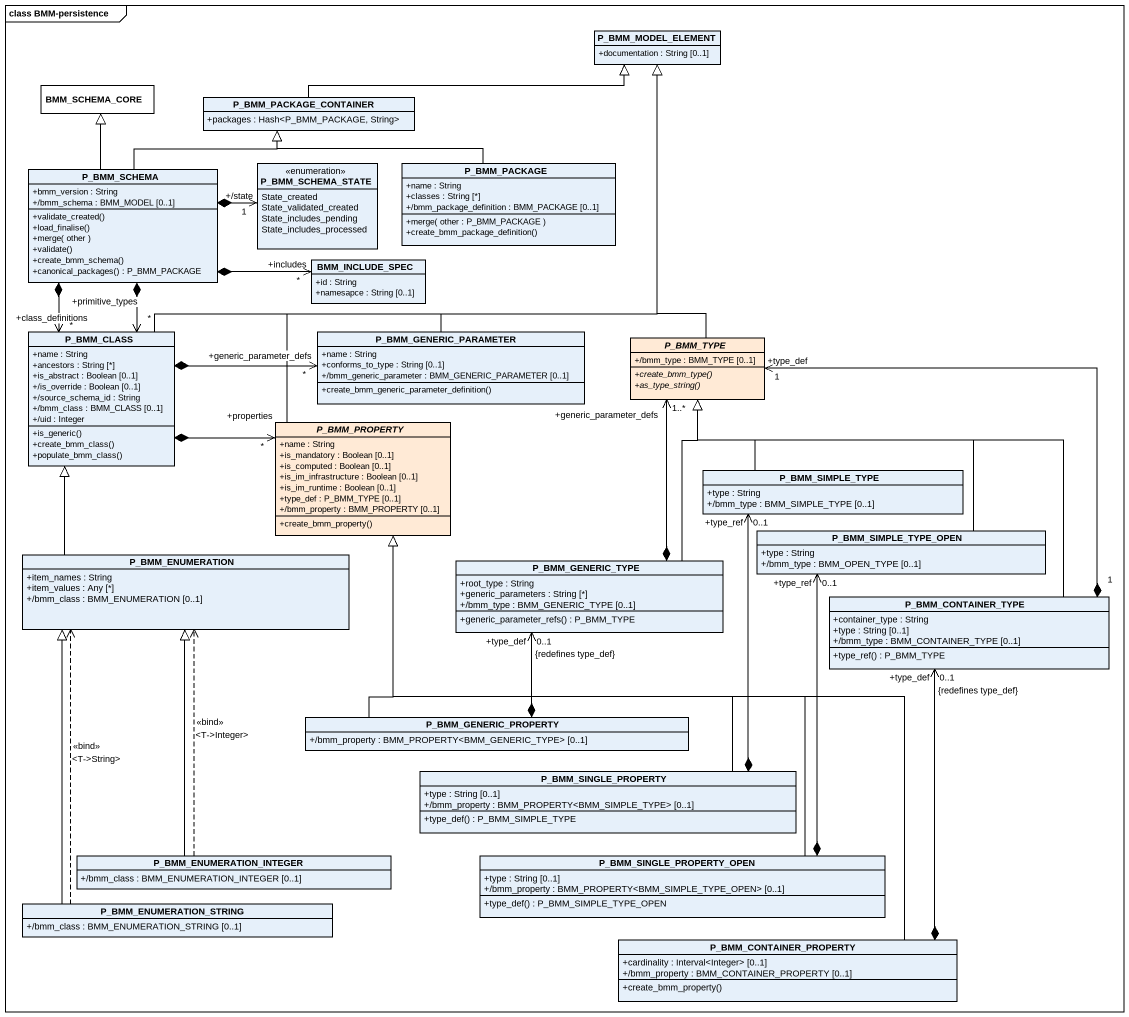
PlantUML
@startuml
mainframe class BMM-persistence
hide circle
hide empty members
skinparam classAttributeIconSize 0
class P_BMM_MODEL_ELEMENT {
  +documentation : String [0..1]
}
class BMM_SCHEMA_CORE #FFFFFF
class P_BMM_PACKAGE_CONTAINER {
  +packages : Hash<P_BMM_PACKAGE, String>
}
class P_BMM_SCHEMA {
  +bmm_version : String
  +/bmm_schema : BMM_MODEL [0..1]
  +validate_created()
  +load_finalise()
  +merge( other )
  +validate()
  +create_bmm_schema()
  +canonical_packages() : P_BMM_PACKAGE
}
enum P_BMM_SCHEMA_STATE {
  State_created
  State_validated_created
  State_includes_pending
  State_includes_processed
}
class P_BMM_PACKAGE {
  +name : String
  +classes : String [*]
  +/bmm_package_definition : BMM_PACKAGE [0..1]
  +merge( other : P_BMM_PACKAGE )
  +create_bmm_package_definition()
}
class BMM_INCLUDE_SPEC {
  +id : String
  +namesapce : String [0..1]
}
class P_BMM_CLASS {
  +name : String
  +ancestors : String [*]
  +is_abstract : Boolean [0..1]
  +/is_override : Boolean [0..1]
  +/source_schema_id : String
  +/bmm_class : BMM_CLASS [0..1]
  +/uid : Integer
  +is_generic()
  +create_bmm_class()
  +populate_bmm_class()
}
class P_BMM_GENERIC_PARAMETER {
  +name : String
  +conforms_to_type : String [0..1]
  +/bmm_generic_parameter : BMM_GENERIC_PARAMETER [0..1]
  +create_bmm_generic_parameter_definition()
}
abstract class P_BMM_TYPE #FFEAD6 {
  +/bmm_type : BMM_TYPE [0..1]
  {abstract} +create_bmm_type()
  {abstract} +as_type_string()
}
abstract class P_BMM_PROPERTY #FFEAD6 {
  +name : String
  +is_mandatory : Boolean [0..1]
  +is_computed : Boolean [0..1]
  +is_im_infrastructure : Boolean [0..1]
  +is_im_runtime : Boolean [0..1]
  +type_def : P_BMM_TYPE [0..1]
  +/bmm_property : BMM_PROPERTY [0..1]
  +create_bmm_property()
}
class P_BMM_SIMPLE_TYPE {
  +type : String
  +/bmm_type : BMM_SIMPLE_TYPE [0..1]
}
class P_BMM_SIMPLE_TYPE_OPEN {
  +type : String
  +/bmm_type : BMM_OPEN_TYPE [0..1]
}
class P_BMM_ENUMERATION {
  +item_names : String
  +item_values : Any [*]
  +/bmm_class : BMM_ENUMERATION [0..1]
}
class P_BMM_GENERIC_TYPE {
  +root_type : String
  +generic_parameters : String [*]
  +/bmm_type : BMM_GENERIC_TYPE [0..1]
  +generic_parameter_refs() : P_BMM_TYPE
}
class P_BMM_CONTAINER_TYPE {
  +container_type : String
  +type : String [0..1]
  +/bmm_type : BMM_CONTAINER_TYPE [0..1]
  +type_ref() : P_BMM_TYPE
}
class P_BMM_GENERIC_PROPERTY {
  +/bmm_property : BMM_PROPERTY<BMM_GENERIC_TYPE> [0..1]
}
class P_BMM_SINGLE_PROPERTY {
  +type : String [0..1]
  +/bmm_property : BMM_PROPERTY<BMM_SIMPLE_TYPE> [0..1]
  +type_def() : P_BMM_SIMPLE_TYPE
}
class P_BMM_ENUMERATION_INTEGER {
  +/bmm_class : BMM_ENUMERATION_INTEGER [0..1]
}
class P_BMM_SINGLE_PROPERTY_OPEN {
  +type : String [0..1]
  +/bmm_property : BMM_PROPERTY<BMM_SIMPLE_TYPE_OPEN> [0..1]
  +type_def() : P_BMM_SIMPLE_TYPE_OPEN
}
class P_BMM_ENUMERATION_STRING {
  +/bmm_class : BMM_ENUMERATION_STRING [0..1]
}
class P_BMM_CONTAINER_PROPERTY {
  +cardinality : Interval<Integer> [0..1]
  +/bmm_property : BMM_CONTAINER_PROPERTY [0..1]
  +create_bmm_property()
}
P_BMM_PACKAGE_CONTAINER -right-|> P_BMM_MODEL_ELEMENT
P_BMM_SCHEMA -up-|> BMM_SCHEMA_CORE
P_BMM_SCHEMA -up-|> P_BMM_PACKAGE_CONTAINER
P_BMM_SCHEMA *-right-> "+/state\n1" P_BMM_SCHEMA_STATE
P_BMM_SCHEMA *--> "+class_definitions\n*" P_BMM_CLASS
P_BMM_SCHEMA *--> "+primitive_types\n*" P_BMM_CLASS
P_BMM_PACKAGE -left-|> P_BMM_PACKAGE_CONTAINER
BMM_INCLUDE_SPEC "+includes\n*" <-left-* P_BMM_SCHEMA
P_BMM_CLASS -up-|> P_BMM_MODEL_ELEMENT
P_BMM_CLASS *-right-> "+generic_parameter_defs\n*" P_BMM_GENERIC_PARAMETER
P_BMM_CLASS *-right-> "+properties\n*" P_BMM_PROPERTY
P_BMM_GENERIC_PARAMETER -up-|> P_BMM_MODEL_ELEMENT
P_BMM_TYPE -up-|> P_BMM_MODEL_ELEMENT
P_BMM_PROPERTY -up-|> P_BMM_MODEL_ELEMENT
P_BMM_SIMPLE_TYPE -up-|> P_BMM_TYPE
P_BMM_SIMPLE_TYPE_OPEN -up-|> P_BMM_TYPE
P_BMM_ENUMERATION -up-|> P_BMM_CLASS
P_BMM_GENERIC_TYPE *-up-> "+generic_parameter_defs\n1..*" P_BMM_TYPE
P_BMM_GENERIC_TYPE -up-|> P_BMM_TYPE
P_BMM_CONTAINER_TYPE -up-|> P_BMM_TYPE
P_BMM_CONTAINER_TYPE "1" *-up-> "+type_def\n1" P_BMM_TYPE
P_BMM_GENERIC_PROPERTY -up-|> P_BMM_PROPERTY
P_BMM_GENERIC_PROPERTY *-up-> "+type_def\n0..1\n{redefines type_def}" P_BMM_GENERIC_TYPE
P_BMM_SINGLE_PROPERTY -up-|> P_BMM_PROPERTY
P_BMM_SINGLE_PROPERTY *-up-> "+type_ref\n0..1" P_BMM_SIMPLE_TYPE
P_BMM_ENUMERATION_INTEGER .up.> P_BMM_ENUMERATION : <<bind>>\n<T->Integer>
P_BMM_ENUMERATION_INTEGER -up-|> P_BMM_ENUMERATION
P_BMM_SINGLE_PROPERTY_OPEN -up-|> P_BMM_PROPERTY
P_BMM_SINGLE_PROPERTY_OPEN *-up-> "+type_ref\n0..1" P_BMM_SIMPLE_TYPE_OPEN
P_BMM_ENUMERATION_STRING .up.> P_BMM_ENUMERATION : <<bind>>\n<T->String>
P_BMM_ENUMERATION_STRING -up-|> P_BMM_ENUMERATION
P_BMM_CONTAINER_PROPERTY -up-|> P_BMM_PROPERTY
P_BMM_CONTAINER_PROPERTY *-up-> "+type_def\n0..1\n{redefines type_def}" P_BMM_CONTAINER_TYPE
@enduml
